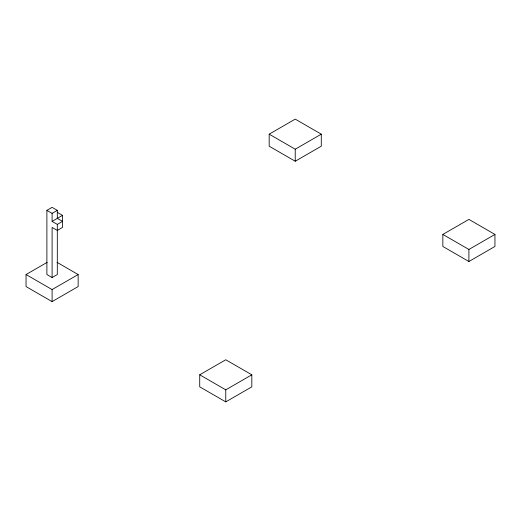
<?xml version="1.0" encoding="UTF-8"?>
<svg xmlns="http://www.w3.org/2000/svg" width="521" height="521" viewBox="0 0 521 521"><rect width="100%" height="100%" fill="white"/><g stroke="black" fill="none" stroke-linecap="round" stroke-linejoin="round"><path stroke-width="0.78" d="M57.31 224.401L57.31 274.534L52.1 277.543L46.89 274.534L46.89 210.367L52.1 207.358L57.31 210.367L57.31 218.39L62.52 221.392L57.31 224.401L52.1 221.392L52.1 213.376L57.31 210.367M52.1 221.392L62.52 215.381L62.52 227.41L57.31 230.419L52.1 227.41L52.1 277.543M57.03 262.343L78.15 274.534L78.15 286.57L52.1 301.607L26.05 286.57L26.05 274.534L47.17 262.343M269.181 134.164L295.231 119.127L321.281 134.164L321.281 146.199L295.231 161.236L269.181 146.199L269.181 134.164L295.231 149.208L321.281 134.164M26.05 274.534L52.1 289.578L78.15 274.534M199.719 374.801L225.769 359.764L251.819 374.801L251.819 386.836L225.769 401.873L199.719 386.836L199.719 374.801L225.769 389.845L251.819 374.801M442.85 234.43L468.9 219.393L494.95 234.43L494.95 246.466L468.9 261.503L442.85 246.466L442.85 234.43L468.9 249.468L494.95 234.43M57.31 212.373L62.52 215.381M46.89 210.367L52.1 213.376M468.9 249.468L468.9 261.503M295.231 149.208L295.231 161.236M225.769 389.845L225.769 401.873M52.1 289.578L52.1 301.607"/></g></svg>
